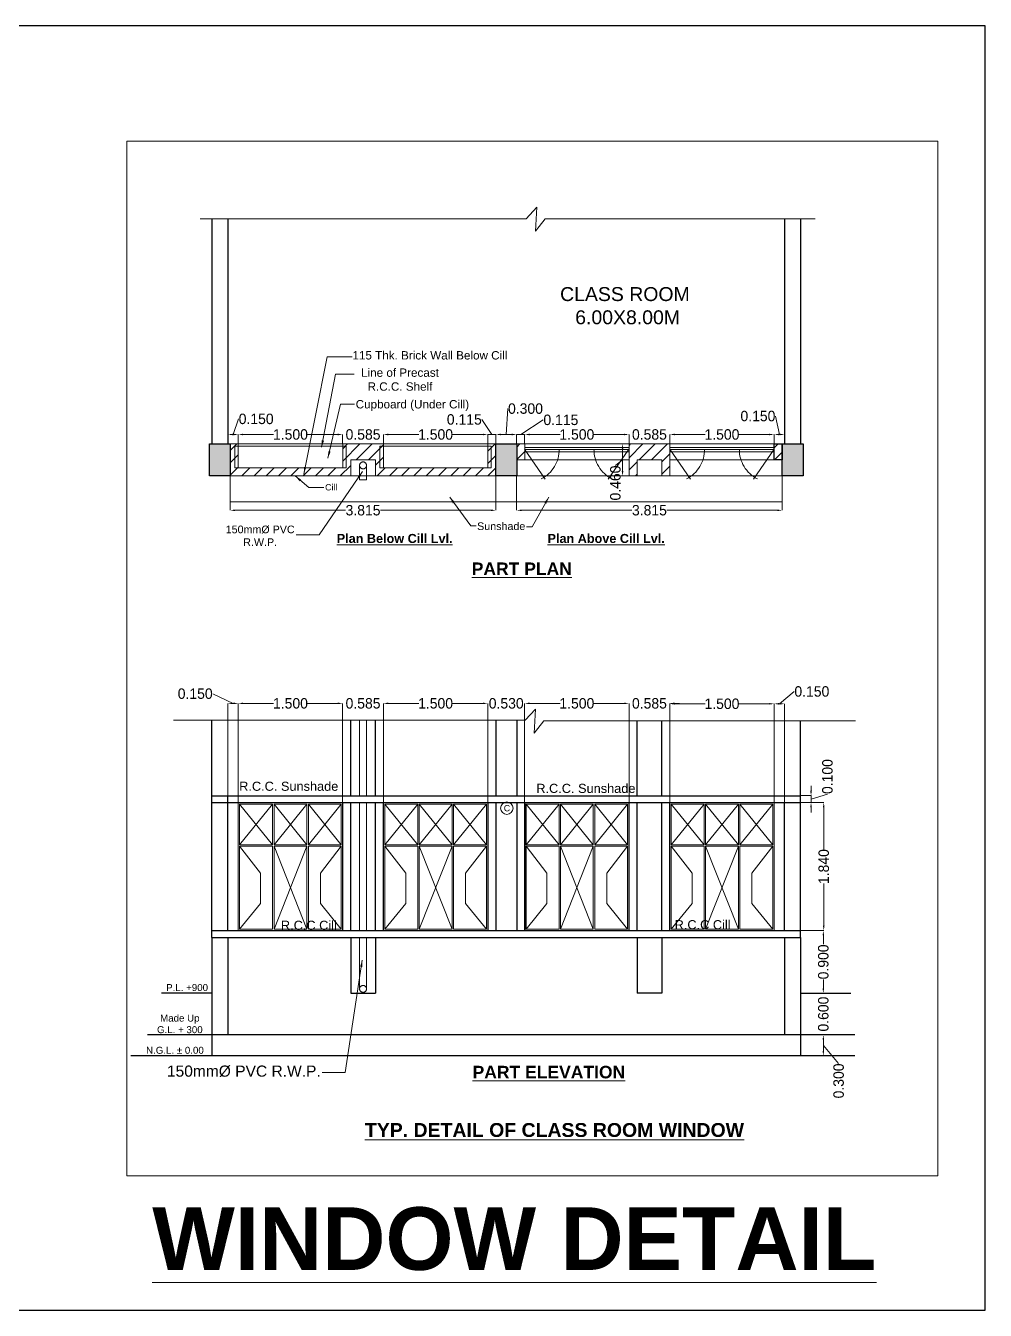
# Model space of a CAD drawing. Header units: millimetres. Extents: x 3614 to 12428, y -844 to 6844.
# Drawn here: x 5523.02 to 5536.81, y -795.26 to -776.79 of the extents above; entities that cross this region are included whole.
import ezdxf

# ---------------------------------------------------------------- set-up
doc = ezdxf.new("R2010")
doc.units = ezdxf.units.MM
doc.header["$LTSCALE"] = 40
doc.header["$MEASUREMENT"] = 0
doc.header["$PDMODE"] = 32
doc.header["$PDSIZE"] = 0.02
doc.linetypes.add('DASHED', pattern=[0.75, 0.5, -0.25])
doc.layers.get('0').update_dxf_attribs({"linetype": 'CONTINUOUS', "lineweight": 20})
doc.layers.get('Defpoints').update_dxf_attribs({"linetype": 'CONTINUOUS', "lineweight": 20})
for name, color, linetype, lineweight in [('CLL LEV.', 15, 'CONTINUOUS', 18), ('Column', 252, 'CONTINUOUS', 30), ('Column Hatch', 253, 'CONTINUOUS', 13), ('Dim', 220, 'CONTINUOUS', 15), ('Dotted', 23, 'DASHED', 15), ('E6', 254, 'CONTINUOUS', 15), ('Hidden', 30, 'DASHED', 18), ('TEXT', 7, 'CONTINUOUS', 20), ('Wall', 7, 'CONTINUOUS', 30), ('Window', 150, 'CONTINUOUS', 15), ('Window-Wall', 7, 'CONTINUOUS', 18)]:
    doc.layers.add(name, color=color, linetype=linetype, lineweight=lineweight)
doc.styles.add('DIM', font='arial.ttf')
doc.styles.add('dim-stylus bt', font='arial.ttf')
doc.styles.add('L120', font='simplex.shx', dxfattribs={"height": 1})
doc.styles.add('Tabrej', font='GOTHIC.TTF')
doc.dimstyles.new('Copy of 1  100 SMALL', dxfattribs={"dimscale": 100, "dimtxt": 4.5, "dimasz": 3, "dimexe": 1.5, "dimexo": 0, "dimgap": 1, "dimtad": 1, "dimdec": 0, "dimzin": 0, "dimdsep": 46, "dimtxsty": 'dim-stylus bt', "dimblk": 'ARCHTICK', "dimcen": 0, "dimdle": 1.5, "dimclrd": 256, "dimclre": 256, "dimclrt": 7, "dimadec": 0, "dimazin": 0, "dimtfac": 0.7, "dimtdec": 0, "dimtofl": 0, "dimtmove": 2, "dimatfit": 3, "dimfxl": 0, "dimtolj": 1, "dimtzin": 0, "dimlwd": 15, "dimlwe": 15, "dimarcsym": 0})
doc.dimstyles.new('Tabrej', dxfattribs={"dimtxt": 0.5, "dimasz": 0.45, "dimexe": 0.18, "dimexo": 0.0625, "dimgap": 0.09, "dimtad": 0, "dimdec": 3, "dimzin": 0, "dimdsep": 46, "dimtxsty": 'Tabrej', "dimcen": 0, "dimclrd": 256, "dimclre": 256, "dimclrt": 7, "dimaunit": 1, "dimadec": 3, "dimazin": 0, "dimtfac": 1, "dimtdec": 3, "dimtofl": 0, "dimtmove": 0, "dimatfit": 3, "dimfxl": 0, "dimtolj": 1, "dimtzin": 0, "dimlwd": -1, "dimlwe": -1, "dimarcsym": 0})
pattern_1 = [(45, (-704.60392, -185.98896), (-0.0883883476, 0.0883883476), [])]

# ---------------------------------------------------------------- blocks, each defined once
blk = doc.blocks.new('COLUMN 546')
at = {"layer": 'Column Hatch'}
h = blk.add_hatch(color=0, dxfattribs=at)
h.dxf.hatch_style = 1
h.paths.add_polyline_path([(0, 0), (0.3, 0), (0.3, 0.46), (0, 0.46)])
at = {"layer": 'Column'}
for p, q in [((0.3, 0.46), (0, 0.46)), ((0, 0.46), (0, 0)), ((0.3, 0), (0.3, 0.46)), ((0, 0), (0.3, 0))]:
    blk.add_line(p, q, dxfattribs=at)
blk = doc.blocks.new('WINDOW 1')
at = {"layer": 'CLL LEV.'}
for p, q in [((-0.115, -0.23), (-0.115, -0.46)), ((1.615, -0.23), (1.615, -0.46)), ((-0.115, -0.46), (1.615, -0.46))]:
    blk.add_line(p, q, dxfattribs=at)
at = {"layer": 'Window'}
for p, q in [((0, -0.051), (1.5, -0.051)), ((0, -0.081), (1.5, -0.081))]:
    blk.add_line(p, q, dxfattribs=at)
at = {"layer": 'Window-Wall'}
for p, q in [((0, 0), (1.5, 0)), ((0, -0.23), (0, 0)), ((1.5, 0), (1.5, -0.23)), ((0, -0.115), (1.5, -0.115)), ((1.5, -0.23), (0, -0.23))]:
    blk.add_line(p, q, dxfattribs=at)
blk = doc.blocks.new('*D163')
at = {"layer": 'Defpoints', "color": 0, "ltscale": 0.05, "transparency": 16777216}
for p in [(5531.686, -782.669), (5530.186, -782.804), (5531.686, -782.804)]:
    blk.add_point(p, dxfattribs=at)
at = {"layer": 'Dim', "ltscale": 0.05, "transparency": 16777216}
for p, q in [((5530.186, -782.804), (5530.186, -782.669)), ((5530.256, -782.669), (5530.694, -782.669)), ((5531.616, -782.669), (5531.178, -782.669)), ((5531.686, -782.804), (5531.686, -782.669))]:
    blk.add_line(p, q, dxfattribs=at)
for points in [[(5530.256, -782.657), (5530.256, -782.68), (5530.186, -782.669)], [(5531.616, -782.657), (5531.616, -782.68), (5531.686, -782.669)]]:
    blk.add_solid(points, dxfattribs=at)
at = {"layer": 'Dim', "color": 7, "ltscale": 0.05, "transparency": 16777216, "insert": (5530.936, -782.669), "char_height": 0.15, "attachment_point": 5, "style": 'Tabrej'}
blk.add_mtext('\\A1;1.500', dxfattribs=at)
blk = doc.blocks.new('*D164')
at = {"layer": 'Defpoints', "color": 0, "ltscale": 0.05, "transparency": 16777216}
for p in [(5533.771, -782.669), (5532.271, -782.804), (5533.771, -782.804)]:
    blk.add_point(p, dxfattribs=at)
at = {"layer": 'Dim', "ltscale": 0.05, "transparency": 16777216}
for p, q in [((5532.271, -782.804), (5532.271, -782.669)), ((5532.341, -782.669), (5532.779, -782.669)), ((5533.701, -782.669), (5533.263, -782.669)), ((5533.771, -782.804), (5533.771, -782.669))]:
    blk.add_line(p, q, dxfattribs=at)
for points in [[(5532.341, -782.657), (5532.341, -782.68), (5532.271, -782.669)], [(5533.701, -782.657), (5533.701, -782.68), (5533.771, -782.669)]]:
    blk.add_solid(points, dxfattribs=at)
at = {"layer": 'Dim', "color": 7, "ltscale": 0.05, "transparency": 16777216, "insert": (5533.021, -782.669), "char_height": 0.15, "attachment_point": 5, "style": 'Tabrej'}
blk.add_mtext('\\A1;1.500', dxfattribs=at)
blk = doc.blocks.new('*D165')
at = {"layer": 'Defpoints', "color": 0, "ltscale": 0.05, "transparency": 16777216}
for p in [(5531.686, -782.669), (5532.271, -782.669), (5532.271, -782.669)]:
    blk.add_point(p, dxfattribs=at)
at = {"layer": 'Dim', "ltscale": 0.05, "transparency": 16777216}
for p, q in [((5531.616, -782.669), (5531.546, -782.669)), ((5532.341, -782.669), (5532.411, -782.669))]:
    blk.add_line(p, q, dxfattribs=at)
for points in [[(5531.616, -782.657), (5531.616, -782.68), (5531.686, -782.669)], [(5532.341, -782.657), (5532.341, -782.68), (5532.271, -782.669)]]:
    blk.add_solid(points, dxfattribs=at)
at = {"layer": 'Dim', "color": 7, "ltscale": 0.05, "transparency": 16777216, "insert": (5531.979, -782.669), "char_height": 0.15, "attachment_point": 5, "style": 'Tabrej'}
blk.add_mtext('\\A1;0.585', dxfattribs=at)
blk = doc.blocks.new('*D166')
at = {"layer": 'Defpoints', "color": 0, "ltscale": 0.05, "transparency": 16777216}
for p in [(5527.571, -782.669), (5526.071, -782.804), (5527.571, -782.804)]:
    blk.add_point(p, dxfattribs=at)
at = {"layer": 'Dim', "ltscale": 0.05, "transparency": 16777216}
for p, q in [((5526.071, -782.804), (5526.071, -782.669)), ((5526.141, -782.669), (5526.579, -782.669)), ((5527.501, -782.669), (5527.063, -782.669)), ((5527.571, -782.804), (5527.571, -782.669))]:
    blk.add_line(p, q, dxfattribs=at)
for points in [[(5526.141, -782.657), (5526.141, -782.68), (5526.071, -782.669)], [(5527.501, -782.657), (5527.501, -782.68), (5527.571, -782.669)]]:
    blk.add_solid(points, dxfattribs=at)
at = {"layer": 'Dim', "color": 7, "ltscale": 0.05, "transparency": 16777216, "insert": (5526.821, -782.669), "char_height": 0.15, "attachment_point": 5, "style": 'Tabrej'}
blk.add_mtext('\\A1;1.500', dxfattribs=at)
blk = doc.blocks.new('*D167')
at = {"layer": 'Defpoints', "color": 0, "ltscale": 0.05, "transparency": 16777216}
for p in [(5529.656, -782.669), (5528.156, -782.804), (5529.656, -782.804)]:
    blk.add_point(p, dxfattribs=at)
at = {"layer": 'Dim', "ltscale": 0.05, "transparency": 16777216}
for p, q in [((5528.156, -782.804), (5528.156, -782.669)), ((5528.226, -782.669), (5528.664, -782.669)), ((5529.586, -782.669), (5529.148, -782.669)), ((5529.656, -782.804), (5529.656, -782.669))]:
    blk.add_line(p, q, dxfattribs=at)
for points in [[(5528.226, -782.657), (5528.226, -782.68), (5528.156, -782.669)], [(5529.586, -782.657), (5529.586, -782.68), (5529.656, -782.669)]]:
    blk.add_solid(points, dxfattribs=at)
at = {"layer": 'Dim', "color": 7, "ltscale": 0.05, "transparency": 16777216, "insert": (5528.906, -782.669), "char_height": 0.15, "attachment_point": 5, "style": 'Tabrej'}
blk.add_mtext('\\A1;1.500', dxfattribs=at)
blk = doc.blocks.new('*D168')
at = {"layer": 'Defpoints', "color": 0, "ltscale": 0.05, "transparency": 16777216}
for p in [(5527.571, -782.669), (5528.156, -782.669), (5528.156, -782.669)]:
    blk.add_point(p, dxfattribs=at)
at = {"layer": 'Dim', "ltscale": 0.05, "transparency": 16777216}
for p, q in [((5527.501, -782.669), (5527.431, -782.669)), ((5528.226, -782.669), (5528.296, -782.669))]:
    blk.add_line(p, q, dxfattribs=at)
for points in [[(5527.501, -782.657), (5527.501, -782.68), (5527.571, -782.669)], [(5528.226, -782.657), (5528.226, -782.68), (5528.156, -782.669)]]:
    blk.add_solid(points, dxfattribs=at)
at = {"layer": 'Dim', "color": 7, "ltscale": 0.05, "transparency": 16777216, "insert": (5527.864, -782.669), "char_height": 0.15, "attachment_point": 5, "style": 'Tabrej'}
blk.add_mtext('\\A1;0.585', dxfattribs=at)
blk = doc.blocks.new('*D169')
at = {"layer": 'Defpoints', "color": 0, "ltscale": 0.05, "transparency": 16777216}
for p in [(5525.921, -782.669), (5525.921, -782.804), (5526.071, -782.804)]:
    blk.add_point(p, dxfattribs=at)
at = {"layer": 'Dim', "ltscale": 0.05, "transparency": 16777216}
for p, q in [((5525.996, -782.669), (5526.074, -782.445)), ((5525.921, -782.804), (5525.921, -782.669)), ((5526.001, -782.669), (5525.991, -782.669)), ((5526.071, -782.804), (5526.071, -782.669))]:
    blk.add_line(p, q, dxfattribs=at)
for points in [[(5525.991, -782.657), (5525.991, -782.68), (5525.921, -782.669)], [(5526.001, -782.657), (5526.001, -782.68), (5526.071, -782.669)]]:
    blk.add_solid(points, dxfattribs=at)
at = {"layer": 'Dim', "color": 7, "ltscale": 0.05, "transparency": 16777216, "insert": (5526.328, -782.445), "char_height": 0.15, "attachment_point": 5, "style": 'Tabrej'}
blk.add_mtext('\\A1;0.150', dxfattribs=at)
blk = doc.blocks.new('*D170')
at = {"layer": 'Defpoints', "color": 0, "ltscale": 0.05, "transparency": 16777216}
for p in [(5533.921, -782.669), (5533.771, -782.804), (5533.921, -782.804)]:
    blk.add_point(p, dxfattribs=at)
at = {"layer": 'Dim', "ltscale": 0.05, "transparency": 16777216}
for p, q in [((5533.846, -782.669), (5533.791, -782.404)), ((5533.771, -782.804), (5533.771, -782.669)), ((5533.841, -782.669), (5533.851, -782.669)), ((5533.921, -782.804), (5533.921, -782.669))]:
    blk.add_line(p, q, dxfattribs=at)
for points in [[(5533.841, -782.657), (5533.841, -782.68), (5533.771, -782.669)], [(5533.851, -782.657), (5533.851, -782.68), (5533.921, -782.669)]]:
    blk.add_solid(points, dxfattribs=at)
at = {"layer": 'Dim', "color": 7, "ltscale": 0.05, "transparency": 16777216, "insert": (5533.538, -782.404), "char_height": 0.15, "attachment_point": 5, "style": 'Tabrej'}
blk.add_mtext('\\A1;0.150', dxfattribs=at)
blk = doc.blocks.new('_ArchTick')
at = {"color": 0, "const_width": 0.15}
blk.add_lwpolyline([(-0.5, -0.5), (0.5, 0.5)], dxfattribs=at)
blk = doc.blocks.new('*D171')
at = {"layer": 'Defpoints', "color": 0, "ltscale": 0.05, "transparency": 16777216}
for p in [(5525.956, -783.264), (5529.771, -783.264), (5529.771, -783.758)]:
    blk.add_point(p, dxfattribs=at)
at = {"layer": 'Dim', "ltscale": 0.05, "transparency": 16777216}
for p, q in [((5525.956, -783.264), (5525.956, -783.758)), ((5529.771, -783.264), (5529.771, -783.758)), ((5526.026, -783.758), (5527.612, -783.758)), ((5529.701, -783.758), (5528.116, -783.758))]:
    blk.add_line(p, q, dxfattribs=at)
for points in [[(5526.026, -783.747), (5526.026, -783.77), (5525.956, -783.758)], [(5529.701, -783.747), (5529.701, -783.77), (5529.771, -783.758)]]:
    blk.add_solid(points, dxfattribs=at)
at = {"layer": 'Dim', "color": 7, "ltscale": 0.05, "transparency": 16777216, "insert": (5527.864, -783.758), "char_height": 0.15, "attachment_point": 5, "style": 'Tabrej'}
blk.add_mtext('\\A1;3.815', dxfattribs=at)
blk = doc.blocks.new('*D172')
at = {"layer": 'Defpoints', "color": 0, "ltscale": 0.05, "transparency": 16777216}
for p in [(5530.071, -783.264), (5533.886, -783.264), (5533.886, -783.758)]:
    blk.add_point(p, dxfattribs=at)
at = {"layer": 'Dim', "ltscale": 0.05, "transparency": 16777216}
for p, q in [((5530.071, -783.264), (5530.071, -783.758)), ((5533.886, -783.264), (5533.886, -783.758)), ((5530.141, -783.758), (5531.727, -783.758)), ((5533.816, -783.758), (5532.231, -783.758))]:
    blk.add_line(p, q, dxfattribs=at)
for points in [[(5530.141, -783.747), (5530.141, -783.77), (5530.071, -783.758)], [(5533.816, -783.747), (5533.816, -783.77), (5533.886, -783.758)]]:
    blk.add_solid(points, dxfattribs=at)
at = {"layer": 'Dim', "color": 7, "ltscale": 0.05, "transparency": 16777216, "insert": (5531.979, -783.758), "char_height": 0.15, "attachment_point": 5, "style": 'Tabrej'}
blk.add_mtext('\\A1;3.815', dxfattribs=at)
blk = doc.blocks.new('*D173')
at = {"layer": 'Defpoints', "color": 0, "ltscale": 0.05, "transparency": 16777216}
for p in [(5529.771, -782.669), (5529.656, -782.804), (5529.771, -782.804)]:
    blk.add_point(p, dxfattribs=at)
at = {"layer": 'Dim', "ltscale": 0.05, "transparency": 16777216}
for p, q in [((5529.714, -782.669), (5529.571, -782.453)), ((5529.586, -782.669), (5529.516, -782.669)), ((5529.656, -782.804), (5529.656, -782.669)), ((5529.656, -782.669), (5529.771, -782.669)), ((5529.771, -782.804), (5529.771, -782.669)), ((5529.841, -782.669), (5529.911, -782.669))]:
    blk.add_line(p, q, dxfattribs=at)
for points in [[(5529.586, -782.657), (5529.586, -782.68), (5529.656, -782.669)], [(5529.841, -782.657), (5529.841, -782.68), (5529.771, -782.669)]]:
    blk.add_solid(points, dxfattribs=at)
at = {"layer": 'Dim', "color": 7, "ltscale": 0.05, "transparency": 16777216, "insert": (5529.319, -782.453), "char_height": 0.15, "attachment_point": 5, "style": 'Tabrej'}
blk.add_mtext('\\A1;0.115', dxfattribs=at)
blk = doc.blocks.new('*D174')
at = {"layer": 'Defpoints', "color": 0, "ltscale": 0.05, "transparency": 16777216}
for p in [(5530.186, -782.669), (5530.071, -782.804), (5530.186, -782.804)]:
    blk.add_point(p, dxfattribs=at)
at = {"layer": 'Dim', "ltscale": 0.05, "transparency": 16777216}
for p, q in [((5530.129, -782.669), (5530.454, -782.459)), ((5530.001, -782.669), (5529.931, -782.669)), ((5530.071, -782.804), (5530.071, -782.669)), ((5530.071, -782.669), (5530.186, -782.669)), ((5530.186, -782.804), (5530.186, -782.669)), ((5530.256, -782.669), (5530.326, -782.669))]:
    blk.add_line(p, q, dxfattribs=at)
for points in [[(5530.001, -782.657), (5530.001, -782.68), (5530.071, -782.669)], [(5530.256, -782.657), (5530.256, -782.68), (5530.186, -782.669)]]:
    blk.add_solid(points, dxfattribs=at)
at = {"layer": 'Dim', "color": 7, "ltscale": 0.05, "transparency": 16777216, "insert": (5530.707, -782.459), "char_height": 0.15, "attachment_point": 5, "style": 'Tabrej'}
blk.add_mtext('\\A1;0.115', dxfattribs=at)
blk = doc.blocks.new('*D175')
at = {"layer": 'Defpoints', "color": 0, "ltscale": 0.05, "transparency": 16777216}
for p in [(5530.071, -782.669), (5529.771, -782.804), (5530.071, -782.804)]:
    blk.add_point(p, dxfattribs=at)
at = {"layer": 'Dim', "ltscale": 0.05, "transparency": 16777216}
for p, q in [((5529.921, -782.669), (5529.944, -782.297)), ((5529.771, -782.804), (5529.771, -782.669)), ((5529.841, -782.669), (5530.001, -782.669)), ((5530.071, -782.804), (5530.071, -782.669))]:
    blk.add_line(p, q, dxfattribs=at)
for points in [[(5529.841, -782.657), (5529.841, -782.68), (5529.771, -782.669)], [(5530.001, -782.657), (5530.001, -782.68), (5530.071, -782.669)]]:
    blk.add_solid(points, dxfattribs=at)
at = {"layer": 'Dim', "color": 7, "ltscale": 0.05, "transparency": 16777216, "insert": (5530.198, -782.297), "char_height": 0.15, "attachment_point": 5, "style": 'Tabrej'}
blk.add_mtext('\\A1;0.300', dxfattribs=at)
blk = doc.blocks.new('*D176')
at = {"layer": 'Defpoints', "color": 0, "ltscale": 0.05, "transparency": 16777216}
for p in [(5531.686, -782.804), (5531.593, -783.264), (5531.686, -783.264)]:
    blk.add_point(p, dxfattribs=at)
at = {"layer": 'Dim', "ltscale": 0.05, "transparency": 16777216}
for p, q in [((5531.686, -782.804), (5531.593, -782.804)), ((5531.593, -782.874), (5531.593, -783.194)), ((5531.593, -783.034), (5531.49, -783.112)), ((5531.686, -783.264), (5531.593, -783.264))]:
    blk.add_line(p, q, dxfattribs=at)
for points in [[(5531.581, -782.874), (5531.605, -782.874), (5531.593, -782.804)], [(5531.581, -783.194), (5531.605, -783.194), (5531.593, -783.264)]]:
    blk.add_solid(points, dxfattribs=at)
at = {"layer": 'Dim', "color": 7, "ltscale": 0.05, "transparency": 16777216, "insert": (5531.49, -783.366), "char_height": 0.15, "attachment_point": 5, "rotation": 90, "style": 'Tabrej'}
blk.add_mtext('\\A1;0.460', dxfattribs=at)
blk = doc.blocks.new('*D177')
at = {"layer": 'Defpoints', "color": 0, "ltscale": 0.05, "transparency": 16777216}
for p in [(5534.151, -791.3), (5534.478, -791.3), (5534.151, -791.6)]:
    blk.add_point(p, dxfattribs=at)
at = {"layer": 'Dim', "ltscale": 0.05, "transparency": 16777216}
for p, q in [((5534.151, -791.3), (5534.478, -791.3)), ((5534.478, -791.53), (5534.478, -791.37)), ((5534.151, -791.6), (5534.478, -791.6)), ((5534.478, -791.45), (5534.698, -791.708))]:
    blk.add_line(p, q, dxfattribs=at)
for points in [[(5534.466, -791.37), (5534.489, -791.37), (5534.478, -791.3)], [(5534.466, -791.53), (5534.489, -791.53), (5534.478, -791.6)]]:
    blk.add_solid(points, dxfattribs=at)
at = {"layer": 'Dim', "color": 7, "ltscale": 0.05, "transparency": 16777216, "insert": (5534.698, -791.961), "char_height": 0.15, "attachment_point": 5, "rotation": 90, "style": 'Tabrej'}
blk.add_mtext('\\A1;0.300', dxfattribs=at)
blk = doc.blocks.new('*D178')
at = {"layer": 'Defpoints', "color": 0, "ltscale": 0.05, "transparency": 16777216}
for p in [(5534.478, -790.7), (5534.478, -790.7), (5534.478, -791.3)]:
    blk.add_point(p, dxfattribs=at)
at = {"layer": 'Dim', "ltscale": 0.05, "transparency": 16777216}
for p, q in [((5534.478, -790.63), (5534.478, -790.56)), ((5534.478, -791.37), (5534.478, -791.44))]:
    blk.add_line(p, q, dxfattribs=at)
for points in [[(5534.466, -790.63), (5534.489, -790.63), (5534.478, -790.7)], [(5534.466, -791.37), (5534.489, -791.37), (5534.478, -791.3)]]:
    blk.add_solid(points, dxfattribs=at)
at = {"layer": 'Dim', "color": 7, "ltscale": 0.05, "transparency": 16777216, "insert": (5534.478, -791), "char_height": 0.15, "attachment_point": 5, "rotation": 90, "style": 'Tabrej'}
blk.add_mtext('\\A1;0.600', dxfattribs=at)
blk = doc.blocks.new('*D179')
at = {"layer": 'Defpoints', "color": 0, "ltscale": 0.05, "transparency": 16777216}
for p in [(5534.478, -789.8), (5534.478, -789.8), (5534.478, -790.7)]:
    blk.add_point(p, dxfattribs=at)
at = {"layer": 'Dim', "ltscale": 0.05, "transparency": 16777216}
for p, q in [((5534.478, -789.87), (5534.478, -789.997)), ((5534.478, -790.63), (5534.478, -790.504))]:
    blk.add_line(p, q, dxfattribs=at)
for points in [[(5534.466, -789.87), (5534.489, -789.87), (5534.478, -789.8)], [(5534.466, -790.63), (5534.489, -790.63), (5534.478, -790.7)]]:
    blk.add_solid(points, dxfattribs=at)
at = {"layer": 'Dim', "color": 7, "ltscale": 0.05, "transparency": 16777216, "insert": (5534.478, -790.25), "char_height": 0.15, "attachment_point": 5, "rotation": 90, "style": 'Tabrej'}
blk.add_mtext('\\A1;0.900', dxfattribs=at)
blk = doc.blocks.new('*D180')
at = {"layer": 'Defpoints', "color": 0, "ltscale": 0.05, "transparency": 16777216}
for p in [(5534.151, -787.96), (5534.484, -787.96), (5534.151, -789.8)]:
    blk.add_point(p, dxfattribs=at)
at = {"layer": 'Dim', "ltscale": 0.05, "transparency": 16777216}
for p, q in [((5534.151, -787.96), (5534.484, -787.96)), ((5534.484, -788.03), (5534.484, -788.638)), ((5534.484, -789.73), (5534.484, -789.123)), ((5534.151, -789.8), (5534.484, -789.8))]:
    blk.add_line(p, q, dxfattribs=at)
for points in [[(5534.472, -788.03), (5534.495, -788.03), (5534.484, -787.96)], [(5534.472, -789.73), (5534.495, -789.73), (5534.484, -789.8)]]:
    blk.add_solid(points, dxfattribs=at)
at = {"layer": 'Dim', "color": 7, "ltscale": 0.05, "transparency": 16777216, "insert": (5534.484, -788.88), "char_height": 0.15, "attachment_point": 5, "rotation": 90, "style": 'Tabrej'}
blk.add_mtext('\\A1;1.840', dxfattribs=at)
blk = doc.blocks.new('*D181')
at = {"layer": 'Defpoints', "color": 0, "ltscale": 0.05, "transparency": 16777216}
for p in [(5526.071, -786.534), (5526.071, -786.775), (5525.921, -787.96)]:
    blk.add_point(p, dxfattribs=at)
at = {"layer": 'Dim', "ltscale": 0.05, "transparency": 16777216}
for p, q in [((5525.996, -786.534), (5525.706, -786.395)), ((5525.921, -787.96), (5525.921, -786.534)), ((5525.991, -786.534), (5526.001, -786.534)), ((5526.071, -786.775), (5526.071, -786.534))]:
    blk.add_line(p, q, dxfattribs=at)
for points in [[(5525.991, -786.522), (5525.991, -786.545), (5525.921, -786.534)], [(5526.001, -786.522), (5526.001, -786.545), (5526.071, -786.534)]]:
    blk.add_solid(points, dxfattribs=at)
at = {"layer": 'Dim', "color": 7, "ltscale": 0.05, "transparency": 16777216, "insert": (5525.452, -786.395), "char_height": 0.15, "attachment_point": 5, "style": 'Tabrej'}
blk.add_mtext('\\A1;0.150', dxfattribs=at)
blk = doc.blocks.new('*D182')
at = {"layer": 'Defpoints', "color": 0, "ltscale": 0.05, "transparency": 16777216}
for p in [(5527.571, -786.534), (5526.071, -787.96), (5527.571, -787.96)]:
    blk.add_point(p, dxfattribs=at)
at = {"layer": 'Dim', "ltscale": 0.05, "transparency": 16777216}
for p, q in [((5526.071, -787.96), (5526.071, -786.534)), ((5526.141, -786.534), (5526.579, -786.534)), ((5527.501, -786.534), (5527.063, -786.534)), ((5527.571, -787.96), (5527.571, -786.534))]:
    blk.add_line(p, q, dxfattribs=at)
for points in [[(5526.141, -786.522), (5526.141, -786.545), (5526.071, -786.534)], [(5527.501, -786.522), (5527.501, -786.545), (5527.571, -786.534)]]:
    blk.add_solid(points, dxfattribs=at)
at = {"layer": 'Dim', "color": 7, "ltscale": 0.05, "transparency": 16777216, "insert": (5526.821, -786.534), "char_height": 0.15, "attachment_point": 5, "style": 'Tabrej'}
blk.add_mtext('\\A1;1.500', dxfattribs=at)
blk = doc.blocks.new('*D183')
at = {"layer": 'Defpoints', "color": 0, "ltscale": 0.05, "transparency": 16777216}
for p in [(5529.656, -786.534), (5528.156, -787.228), (5529.656, -787.96)]:
    blk.add_point(p, dxfattribs=at)
at = {"layer": 'Dim', "ltscale": 0.05, "transparency": 16777216}
for p, q in [((5528.156, -787.228), (5528.156, -786.534)), ((5528.226, -786.534), (5528.664, -786.534)), ((5529.586, -786.534), (5529.148, -786.534)), ((5529.656, -787.96), (5529.656, -786.534))]:
    blk.add_line(p, q, dxfattribs=at)
for points in [[(5528.226, -786.522), (5528.226, -786.545), (5528.156, -786.534)], [(5529.586, -786.522), (5529.586, -786.545), (5529.656, -786.534)]]:
    blk.add_solid(points, dxfattribs=at)
at = {"layer": 'Dim', "color": 7, "ltscale": 0.05, "transparency": 16777216, "insert": (5528.906, -786.534), "char_height": 0.15, "attachment_point": 5, "style": 'Tabrej'}
blk.add_mtext('\\A1;1.500', dxfattribs=at)
blk = doc.blocks.new('*D184')
at = {"layer": 'Defpoints', "color": 0, "ltscale": 0.05, "transparency": 16777216}
for p in [(5531.686, -786.534), (5531.686, -787.262), (5530.186, -787.96)]:
    blk.add_point(p, dxfattribs=at)
at = {"layer": 'Dim', "ltscale": 0.05, "transparency": 16777216}
for p, q in [((5530.186, -787.96), (5530.186, -786.534)), ((5530.256, -786.534), (5530.694, -786.534)), ((5531.616, -786.534), (5531.178, -786.534)), ((5531.686, -787.262), (5531.686, -786.534))]:
    blk.add_line(p, q, dxfattribs=at)
for points in [[(5530.256, -786.522), (5530.256, -786.545), (5530.186, -786.534)], [(5531.616, -786.522), (5531.616, -786.545), (5531.686, -786.534)]]:
    blk.add_solid(points, dxfattribs=at)
at = {"layer": 'Dim', "color": 7, "ltscale": 0.05, "transparency": 16777216, "insert": (5530.936, -786.534), "char_height": 0.15, "attachment_point": 5, "style": 'Tabrej'}
blk.add_mtext('\\A1;1.500', dxfattribs=at)
blk = doc.blocks.new('*D185')
at = {"layer": 'Defpoints', "color": 0, "ltscale": 0.05, "transparency": 16777216}
for p in [(5529.656, -786.534), (5530.186, -786.534), (5530.186, -786.534)]:
    blk.add_point(p, dxfattribs=at)
at = {"layer": 'Dim', "ltscale": 0.05, "transparency": 16777216}
for p, q in [((5529.586, -786.534), (5529.516, -786.534)), ((5530.256, -786.534), (5530.326, -786.534))]:
    blk.add_line(p, q, dxfattribs=at)
for points in [[(5529.586, -786.522), (5529.586, -786.545), (5529.656, -786.534)], [(5530.256, -786.522), (5530.256, -786.545), (5530.186, -786.534)]]:
    blk.add_solid(points, dxfattribs=at)
at = {"layer": 'Dim', "color": 7, "ltscale": 0.05, "transparency": 16777216, "insert": (5529.921, -786.534), "char_height": 0.15, "attachment_point": 5, "style": 'Tabrej'}
blk.add_mtext('\\A1;0.530', dxfattribs=at)
blk = doc.blocks.new('*D186')
at = {"layer": 'Defpoints', "color": 0, "ltscale": 0.05, "transparency": 16777216}
for p in [(5532.271, -786.534), (5531.686, -787.96), (5532.271, -787.96)]:
    blk.add_point(p, dxfattribs=at)
at = {"layer": 'Dim', "ltscale": 0.05, "transparency": 16777216}
for p, q in [((5531.616, -786.534), (5531.546, -786.534)), ((5531.686, -787.96), (5531.686, -786.534)), ((5532.271, -787.96), (5532.271, -786.534)), ((5532.341, -786.534), (5532.411, -786.534))]:
    blk.add_line(p, q, dxfattribs=at)
for points in [[(5531.616, -786.522), (5531.616, -786.545), (5531.686, -786.534)], [(5532.341, -786.522), (5532.341, -786.545), (5532.271, -786.534)]]:
    blk.add_solid(points, dxfattribs=at)
at = {"layer": 'Dim', "color": 7, "ltscale": 0.05, "transparency": 16777216, "insert": (5531.979, -786.534), "char_height": 0.15, "attachment_point": 5, "style": 'Tabrej'}
blk.add_mtext('\\A1;0.585', dxfattribs=at)
blk = doc.blocks.new('*D187')
at = {"layer": 'Defpoints', "color": 0, "ltscale": 0.05, "transparency": 16777216}
for p in [(5528.156, -786.534), (5527.571, -787.205), (5528.156, -787.96)]:
    blk.add_point(p, dxfattribs=at)
at = {"layer": 'Dim', "ltscale": 0.05, "transparency": 16777216}
for p, q in [((5527.501, -786.534), (5527.431, -786.534)), ((5527.571, -787.205), (5527.571, -786.534)), ((5528.156, -787.96), (5528.156, -786.534)), ((5528.226, -786.534), (5528.296, -786.534))]:
    blk.add_line(p, q, dxfattribs=at)
for points in [[(5527.501, -786.522), (5527.501, -786.545), (5527.571, -786.534)], [(5528.226, -786.522), (5528.226, -786.545), (5528.156, -786.534)]]:
    blk.add_solid(points, dxfattribs=at)
at = {"layer": 'Dim', "color": 7, "ltscale": 0.05, "transparency": 16777216, "insert": (5527.864, -786.534), "char_height": 0.15, "attachment_point": 5, "style": 'Tabrej'}
blk.add_mtext('\\A1;0.585', dxfattribs=at)
blk = doc.blocks.new('*D188')
at = {"layer": 'Defpoints', "color": 0, "ltscale": 0.05, "transparency": 16777216}
for p in [(5533.771, -786.54), (5532.271, -787.127), (5533.771, -787.129)]:
    blk.add_point(p, dxfattribs=at)
at = {"layer": 'Dim', "ltscale": 0.05, "transparency": 16777216}
for p, q in [((5532.271, -787.127), (5532.271, -786.54)), ((5532.341, -786.54), (5532.779, -786.54)), ((5533.701, -786.54), (5533.263, -786.54)), ((5533.771, -787.129), (5533.771, -786.54))]:
    blk.add_line(p, q, dxfattribs=at)
for points in [[(5532.341, -786.528), (5532.341, -786.551), (5532.271, -786.54)], [(5533.701, -786.528), (5533.701, -786.551), (5533.771, -786.54)]]:
    blk.add_solid(points, dxfattribs=at)
at = {"layer": 'Dim', "color": 7, "ltscale": 0.05, "transparency": 16777216, "insert": (5533.021, -786.54), "char_height": 0.15, "attachment_point": 5, "style": 'Tabrej'}
blk.add_mtext('\\A1;1.500', dxfattribs=at)
blk = doc.blocks.new('*D189')
at = {"layer": 'Defpoints', "color": 0, "ltscale": 0.05, "transparency": 16777216}
for p in [(5533.921, -786.54), (5533.771, -787.96), (5533.921, -787.96)]:
    blk.add_point(p, dxfattribs=at)
at = {"layer": 'Dim', "ltscale": 0.05, "transparency": 16777216}
for p, q in [((5533.846, -786.54), (5534.059, -786.363)), ((5533.771, -787.96), (5533.771, -786.54)), ((5533.841, -786.54), (5533.851, -786.54)), ((5533.921, -787.96), (5533.921, -786.54))]:
    blk.add_line(p, q, dxfattribs=at)
for points in [[(5533.841, -786.528), (5533.841, -786.551), (5533.771, -786.54)], [(5533.851, -786.528), (5533.851, -786.551), (5533.921, -786.54)]]:
    blk.add_solid(points, dxfattribs=at)
at = {"layer": 'Dim', "color": 7, "ltscale": 0.05, "transparency": 16777216, "insert": (5534.313, -786.363), "char_height": 0.15, "attachment_point": 5, "style": 'Tabrej'}
blk.add_mtext('\\A1;0.150', dxfattribs=at)
blk = doc.blocks.new('window class rommmm')
at = {"layer": 'Dotted', "ltscale": 130}
for p, q in [((6180.37, -629.272), (6180.844, -629.857)), ((6180.37, -629.857), (6180.844, -629.272)), ((6180.864, -629.272), (6181.337, -629.857)), ((6180.864, -629.857), (6181.337, -629.272)), ((6181.357, -629.272), (6181.83, -629.857)), ((6181.357, -629.857), (6181.83, -629.272)), ((6180.671, -630.265), (6180.37, -629.877)), ((6180.864, -629.877), (6181.337, -631.072)), ((6180.864, -631.072), (6181.337, -629.877)), ((6181.53, -630.265), (6181.83, -629.877)), ((6180.671, -630.265), (6180.671, -630.702)), ((6181.53, -630.265), (6181.53, -630.702)), ((6180.671, -630.702), (6180.37, -631.072)), ((6181.53, -630.702), (6181.83, -631.072))]:
    blk.add_line(p, q, dxfattribs=at)
at = {"layer": 'Window'}
for p, q in [((6180.37, -629.272), (6180.844, -629.272)), ((6180.37, -629.272), (6180.37, -629.857)), ((6180.844, -629.272), (6180.844, -629.857)), ((6180.864, -629.272), (6180.864, -629.857)), ((6180.864, -629.272), (6181.337, -629.272)), ((6181.337, -629.272), (6181.337, -629.857)), ((6181.357, -629.272), (6181.83, -629.272)), ((6181.357, -629.272), (6181.357, -629.857)), ((6181.83, -629.272), (6181.83, -629.857)), ((6180.37, -629.857), (6180.844, -629.857)), ((6180.864, -629.857), (6181.337, -629.857)), ((6181.357, -629.857), (6181.83, -629.857)), ((6180.37, -629.877), (6180.844, -629.877)), ((6180.37, -629.877), (6180.37, -631.072)), ((6180.844, -629.877), (6180.844, -631.072)), ((6180.864, -629.877), (6181.337, -629.877)), ((6180.864, -629.877), (6180.864, -631.072)), ((6181.337, -629.877), (6181.337, -631.072)), ((6181.357, -629.877), (6181.83, -629.877)), ((6181.357, -629.877), (6181.357, -631.072)), ((6181.83, -629.877), (6181.83, -631.072)), ((6180.37, -631.072), (6180.844, -631.072)), ((6180.864, -631.072), (6181.337, -631.072)), ((6181.357, -631.072), (6181.83, -631.072))]:
    blk.add_line(p, q, dxfattribs=at)
at = {"layer": 'Window', "ltscale": 0.05}
blk.add_lwpolyline([(6181.85, -631.092), (6180.35, -631.092), (6180.35, -629.252), (6181.85, -629.252)], close=True, dxfattribs=at)
blk = doc.blocks.new('*D273')
at = {"layer": 'Defpoints', "color": 0, "ltscale": 0.05, "transparency": 16777216}
for p in [(5534.151, -787.86), (5534.301, -787.86), (5534.151, -787.96)]:
    blk.add_point(p, dxfattribs=at)
at = {"layer": 'Dim', "ltscale": 0.05, "transparency": 16777216}
for p, q in [((5534.301, -787.79), (5534.301, -787.72)), ((5534.151, -787.86), (5534.301, -787.86)), ((5534.301, -787.91), (5534.537, -787.839)), ((5534.301, -787.96), (5534.301, -787.86)), ((5534.151, -787.96), (5534.301, -787.96)), ((5534.301, -788.03), (5534.301, -788.1))]:
    blk.add_line(p, q, dxfattribs=at)
for points in [[(5534.289, -787.79), (5534.313, -787.79), (5534.301, -787.86)], [(5534.289, -788.03), (5534.313, -788.03), (5534.301, -787.96)]]:
    blk.add_solid(points, dxfattribs=at)
at = {"layer": 'Dim', "color": 7, "ltscale": 0.05, "transparency": 16777216, "insert": (5534.537, -787.586), "char_height": 0.15, "attachment_point": 5, "rotation": 90, "style": 'Tabrej'}
blk.add_mtext('\\A1;0.100', dxfattribs=at)

msp = doc.modelspace()

# ---------------------------------------------------------------- hatches: boundary and pattern name
at = {"layer": 'Column Hatch', "ltscale": 0.05}
h = msp.add_hatch(dxfattribs=at)
h.set_pattern_fill('ANSI31', color=256)
h.set_pattern_definition(pattern_1)
h.paths.add_polyline_path([(5529.6563, -783.1494), (5529.6563, -782.8044), (5529.7713, -782.8044), (5529.7713, -783.2644), (5528.0413, -783.2644), (5528.0413, -783.0344), (5527.6863, -783.0344), (5527.6863, -783.2644), (5525.9563, -783.2644), (5525.9563, -782.8044), (5526.0713, -782.8044), (5526.0713, -783.1494), (5527.5713, -783.1494), (5527.5713, -782.8044), (5528.1563, -782.8044), (5528.1563, -783.1494)])
h = msp.add_hatch(dxfattribs=at)
h.set_pattern_fill('ANSI31', color=256)
h.set_pattern_definition(pattern_1)
h.paths.add_polyline_path([(5530.0713, -783.0344), (5530.1863, -783.0344), (5530.1863, -782.8044), (5530.0713, -782.8044)])
h.paths.add_polyline_path([(5532.2713, -782.8044), (5532.2713, -783.2644), (5532.1563, -783.2644), (5532.1563, -783.0344), (5531.8013, -783.0344), (5531.8013, -783.2644), (5531.6863, -783.2644), (5531.6863, -782.8044)])
h.paths.add_polyline_path([(5533.7713, -783.0344), (5533.8863, -783.0344), (5533.8863, -782.8044), (5533.7713, -782.8044)])

# ---------------------------------------------------------------- linework, layer by layer
for p, q in [((5525.9563, -782.8044), (5525.9563, -783.2644)), ((5525.9563, -782.8044), (5526.0713, -782.8044)), ((5526.0713, -782.8044), (5526.0713, -783.1494)), ((5527.5713, -783.1494), (5527.5713, -782.8044)), ((5527.5713, -782.8044), (5528.1563, -782.8044)), ((5528.1563, -782.8044), (5528.1563, -783.1494)), ((5529.7713, -782.8044), (5529.6563, -782.8044)), ((5529.6563, -783.1494), (5529.6563, -782.8044)), ((5529.7713, -783.2644), (5529.7713, -782.8044)), ((5527.6863, -783.2644), (5527.6863, -783.0344)), ((5527.6863, -783.0344), (5528.0413, -783.0344)), ((5528.0413, -783.0344), (5528.0413, -783.2644)), ((5525.9563, -783.2644), (5527.6863, -783.2644)), ((5526.0713, -783.1494), (5527.5713, -783.1494)), ((5528.0413, -783.2644), (5529.7713, -783.2644)), ((5528.1563, -783.1494), (5529.6563, -783.1494))]:
    msp.add_line(p, q, dxfattribs=at)
at = {"layer": 'Column Hatch'}
for points in [[(5530.0713, -783.0344), (5530.1863, -783.0344), (5530.1863, -782.8044), (5530.0713, -782.8044), (5530.0713, -783.0344)], [(5532.2713, -782.8044), (5532.2713, -783.2644), (5532.1563, -783.2644), (5532.1563, -783.0344), (5531.8013, -783.0344), (5531.8013, -783.2644), (5531.6863, -783.2644), (5531.6863, -782.8044), (5532.2713, -782.8044)], [(5533.7713, -783.0344), (5533.8863, -783.0344), (5533.8863, -782.8044), (5533.7713, -782.8044), (5533.7713, -783.0344)]]:
    msp.add_lwpolyline(points, dxfattribs=at)
at = {"layer": 'Defpoints'}
msp.add_lwpolyline([(5536.1241, -778.4541), (5524.4687, -778.4541), (5524.4687, -793.3254), (5536.1241, -793.3254)], close=True, dxfattribs=at)
at = {"layer": 'Dotted', "ltscale": 130}
for p, q in [((5530.1821, -782.8793), (5530.4787, -783.3104)), ((5531.6821, -782.8793), (5531.3856, -783.3104)), ((5532.2713, -782.8793), (5532.5678, -783.3104)), ((5533.7713, -782.8793), (5533.4747, -783.3104))]:
    msp.add_line(p, q, dxfattribs=at)
at = {"layer": 'Dotted'}
for p, q in [((5527.8138, -783.1125), (5527.8138, -783.3224)), ((5527.9138, -783.1125), (5527.9138, -783.3224)), ((5527.9138, -783.3224), (5527.8138, -783.3224)), ((5527.8138, -787.8604), (5527.8138, -786.7752)), ((5527.9138, -787.8604), (5527.9138, -786.7752)), ((5527.8138, -789.8004), (5527.8138, -787.9604)), ((5527.9138, -789.8004), (5527.9138, -787.9604)), ((5527.8138, -790.6379), (5527.8138, -789.9004)), ((5527.9138, -790.6379), (5527.9138, -789.9004))]:
    msp.add_line(p, q, dxfattribs=at)
for centre in [(5527.8638, -783.1125), (5527.8638, -790.6379)]:
    msp.add_circle(centre, 0.05, dxfattribs=at)
at = {"layer": 'Dotted', "ltscale": 130}
for centre, start, end in [((5530.2123, -782.8868), 296.70035, 0.90878), ((5531.652, -782.8868), 179.09122, 243.29965), ((5532.3015, -782.8868), 296.70035, 0.90878), ((5533.7411, -782.8868), 179.09122, 243.29965)]:
    msp.add_arc(centre, 0.4699, start, end, dxfattribs=at)
at = {"layer": 'E6', "ltscale": 0.05}
msp.add_line((5526.0713, -782.8044), (5529.6563, -782.8044), dxfattribs=at)
at = {"layer": 'Hidden', "linetype": 'Continuous', "ltscale": 0.05}
for points in [[(5526.0218, -782.8344), (5527.6218, -782.8344), (5527.6218, -783.1494), (5526.0218, -783.1494)], [(5528.1068, -782.8344), (5529.7068, -782.8344), (5529.7068, -783.1494), (5528.1068, -783.1494)], [(5533.8868, -783.2644), (5525.9568, -783.2644), (5525.9568, -783.6344), (5533.8868, -783.6344)]]:
    msp.add_lwpolyline(points, close=True, dxfattribs=at)
at = {"layer": 'TEXT', "color": 3}
msp.add_circle((5529.9301, -788.0403), 0.0897, dxfattribs=at)
at = {"layer": 'Wall'}
for p, q in [((5525.6913, -779.5702), (5525.6913, -782.8044)), ((5525.9213, -779.5702), (5525.9213, -782.8044)), ((5533.9213, -779.5702), (5533.9213, -782.8044)), ((5534.1513, -779.5702), (5534.1513, -782.8044)), ((5525.6913, -790.7004), (5524.9701, -790.7004)), ((5534.1513, -790.7004), (5534.8725, -790.7004)), ((5534.9327, -791.3004), (5524.7683, -791.3004)), ((5534.9327, -791.6004), (5524.529, -791.6004))]:
    msp.add_line(p, q, dxfattribs=at)
at = {"layer": 'Wall', "ltscale": 0.05}
for p, q in [((5525.6913, -789.9004), (5525.6913, -786.7752)), ((5527.6863, -787.8604), (5527.6863, -786.7752)), ((5528.0413, -787.8604), (5528.0413, -786.7752)), ((5529.7713, -786.7752), (5529.7713, -787.8604)), ((5530.0713, -786.7752), (5530.0713, -787.8604)), ((5531.8013, -787.8604), (5531.8013, -786.7837)), ((5532.1563, -787.8604), (5532.1563, -786.7837)), ((5534.1513, -789.9004), (5534.1513, -786.7837)), ((5525.6913, -787.8604), (5534.1513, -787.8604)), ((5525.9213, -789.8004), (5525.9213, -787.8604)), ((5525.9213, -787.8604), (5525.9213, -787.8604)), ((5525.6913, -787.9604), (5534.1513, -787.9604)), ((5527.5713, -789.8004), (5527.5713, -787.9604)), ((5527.6863, -789.8004), (5527.6863, -787.9604)), ((5528.0413, -789.8004), (5528.0413, -787.9604)), ((5528.1563, -789.8004), (5528.1563, -787.9604)), ((5529.6563, -787.9604), (5529.6563, -789.8004)), ((5529.7713, -787.9604), (5529.7713, -789.8004)), ((5530.0713, -787.9604), (5530.0713, -789.8004)), ((5530.1863, -787.9604), (5530.1863, -789.8004)), ((5531.6863, -789.8004), (5531.6863, -787.9604)), ((5531.8013, -789.8004), (5531.8013, -787.9604)), ((5532.1563, -789.8004), (5532.1563, -787.9604)), ((5532.2713, -789.8004), (5532.2713, -787.9604)), ((5533.9213, -789.8004), (5533.9213, -787.9604)), ((5525.6913, -789.8004), (5534.1513, -789.8004)), ((5525.6913, -789.9004), (5534.1513, -789.9004)), ((5525.6913, -789.9004), (5525.6913, -791.6004)), ((5525.9213, -789.9004), (5525.9213, -791.3004)), ((5527.6863, -789.9004), (5527.6863, -790.7004)), ((5528.0413, -789.9004), (5528.0413, -790.7004)), ((5531.8013, -789.9004), (5531.8013, -790.7004)), ((5532.1563, -789.9004), (5532.1563, -790.7004)), ((5533.9213, -789.9004), (5533.9213, -791.3004)), ((5534.1513, -789.9004), (5534.1513, -791.6004)), ((5527.6863, -790.7004), (5528.0413, -790.7004)), ((5532.1563, -790.7004), (5531.8013, -790.7004))]:
    msp.add_line(p, q, dxfattribs=at)
msp.add_lwpolyline([(5536.8051, -776.7922), (5509.2281, -776.7922), (5509.2281, -795.2581), (5536.8051, -795.2581)], close=True, dxfattribs=at)
at = {"layer": 'Wall'}
msp.add_lwpolyline([(5533.8863, -783.0344), (5533.7713, -783.0344), (5533.7713, -782.8044), (5533.8863, -782.8044), (5533.8863, -783.0344)], dxfattribs=at)
at = {"layer": 'Window-Wall'}
for p, q in [((5530.2065, -779.5702), (5530.3611, -779.4016)), ((5530.3611, -779.4016), (5530.3409, -779.7481)), ((5525.5232, -779.5702), (5530.2065, -779.5702)), ((5530.3409, -779.7481), (5530.4822, -779.5702)), ((5530.4822, -779.5702), (5534.3605, -779.5702)), ((5530.194, -786.7752), (5530.3409, -786.6151)), ((5530.3409, -786.6151), (5530.3206, -786.9616)), ((5525.1382, -786.7752), (5530.194, -786.7752)), ((5530.3206, -786.9616), (5530.4619, -786.7837)), ((5530.4619, -786.7837), (5534.9399, -786.7837))]:
    msp.add_line(p, q, dxfattribs=at)

# ---------------------------------------------------------------- block references
at = {"color": 7, "extrusion": (0, 0, -1), "zscale": -1, "rotation": 180}
for p in [(-5525.6563, -782.8044), (-5529.7713, -782.8044), (-5533.8863, -782.8044)]:
    msp.add_blockref('COLUMN 546', p, dxfattribs=at)
at = {"layer": 'CLL LEV.'}
msp.add_blockref('WINDOW 1', (5530.1863, -782.8044), dxfattribs=at)
at = {"layer": 'CLL LEV.', "xscale": -1}
msp.add_blockref('WINDOW 1', (5533.7713, -782.8044), dxfattribs=at)
at = {"layer": 'Window'}
for p in [(-654.2791, -158.7085), (-652.1941, -158.7085), (-650.1641, -158.7085), (-648.0791, -158.7085)]:
    msp.add_blockref('window class rommmm', p, dxfattribs=at)

# ---------------------------------------------------------------- texts
at = {"layer": 'TEXT', "insert": (5531.6266, -780.8184), "char_height": 0.2, "attachment_point": 5, "style": 'DIM'}
msp.add_mtext_dynamic_manual_height_columns('{\\fArial|b0|i0|c0|p34;CLASS ROOM\\P 6.00X8.00M}', width=19.989683, gutter_width=5, heights=[0], dxfattribs=at)
at = {"layer": 'TEXT', "attachment_point": 5, "style": 'DIM'}
for s, insert, char_height, width in [('115 Thk. Brick Wall Below Cill{\\L }', (5528.8245, -781.5314), 0.12, 2.270123), ('\\A1;Line of Precast R.C.C. Shelf', (5528.3945, -781.88), 0.12, 1.19927), ('{\\H0.75x;Cupboard (Under Cill)}', (5528.5733, -782.2519), 0.16, 1.753603), ('\\A1;Cill', (5527.4068, -783.4276), 0.091, 0.178798), ('150mmØ PVC R.W.P.', (5526.3857, -784.1248), 0.11, 1.407809), ('\\A1;Sunshade', (5529.8492, -783.9879), 0.11, 1.407809), ('{\\fArial|b1|i0|c0|p34;\\LPlan Below Cill Lvl.}', (5528.318, -784.164), 0.13, 1.983948), ('{\\fArial|b1|i0|c0|p34;\\LPlan Above Cill Lvl.}', (5531.3575, -784.1637), 0.13, 1.733948), ('\\A1;{\\fArial|b1|i0|c0|p34;\\LPART PLAN }', (5530.1447, -784.5985), 0.18, 2.002732), ('\\A1;R.C.C. Sunshade', (5526.7963, -787.7259), 0.13104, 1.884001), ('\\A1;R.C.C. Sunshade', (5531.0658, -787.7565), 0.13104, 2.134001), ('\\A1;C', (5529.9321, -788.0401), 0.091, 0.178798), ('\\A1;R.C.C Cill', (5527.0856, -789.7245), 0.13104, 1.884001), ('\\A1;R.C.C Cill', (5532.7428, -789.7162), 0.13104, 2.134001), ('P.L. +900', (5525.3355, -790.6194), 0.1, 0.727413), ('Made Up \\PG.L. + 300', (5525.2312, -791.1416), 0.1, 0.794456), ('N.G.L. ± 0.00', (5525.1606, -791.5211), 0.1, 0.973969), ('150mmØ PVC R.W.P.', (5526.1511, -791.8228), 0.16, 2.566831), ('\\A1;{\\fArial|b1|i0|c0|p34;\\LPART ELEVATION }', (5530.5342, -791.8351), 0.18, 2.868147), ('{\\fArial|b1|i0|c0|p34;\\LTYP. DETAIL OF CLASS ROOM WINDOW }', (5530.6146, -792.6676), 0.2, 6.499136)]:
    msp.add_mtext(s, dxfattribs=dict(at, insert=insert, char_height=char_height, width=width))
at = {"layer": 'TEXT', "ltscale": 0.05, "insert": (5524.8349, -793.7774), "char_height": 0.9, "width": 19.753087, "attachment_point": 1, "style": 'L120'}
msp.add_mtext('{\\fArial|b1|i0|c0|p34;\\LWINDOW DETAIL}', dxfattribs=at)

# ---------------------------------------------------------------- dimensions: what is measured, and where the dimension line sits
at = {"layer": 'Dim', "ltscale": 0.05}
for base, p1, p2, picture, middle in [((5530.0713, -782.6686), (5529.7713, -782.8044), (5530.0713, -782.8044), '*D175', (5529.9444, -782.2966)), ((5525.9213, -782.6686), (5526.0713, -782.8044), (5525.9213, -782.8044), '*D169', (5526.0741, -782.4446)), ((5529.7713, -782.6686), (5529.6563, -782.8044), (5529.7713, -782.8044), '*D173', (5529.5711, -782.4529)), ((5530.1863, -782.6686), (5530.0713, -782.8044), (5530.1863, -782.8044), '*D174', (5530.4545, -782.4587)), ((5533.9213, -782.6686), (5533.7713, -782.8044), (5533.9213, -782.8044), '*D170', (5533.7915, -782.4042)), ((5533.9213, -786.5396), (5533.7713, -787.9604), (5533.9213, -787.9604), '*D189', (5534.0595, -786.3628)), ((5526.0713, -786.5337), (5525.9213, -787.9604), (5526.0713, -786.7752), '*D181', (5525.706, -786.3951))]:
    dim = msp.add_linear_dim(base=base, p1=p1, p2=p2, dimstyle='Tabrej', override={"dimtxt": 0.15, "dimasz": 0.07, "dimexe": 0, "dimexo": 0, "dimgap": 0, "dimpost": '\\X', "dimsah": 1, "dimtmove": 1}, dxfattribs=at)
    dim.commit()
    dim.dimension.update_dxf_attribs({"geometry": picture, "text_midpoint": middle, "dimtype": 160})
for base, p1, p2, picture, middle in [((5527.5713, -782.6686), (5526.0713, -782.8044), (5527.5713, -782.8044), '*D166', (5526.8213, -782.6686)), ((5528.1563, -782.6686), (5527.5713, -782.6686), (5528.1563, -782.6686), '*D168', (5527.8638, -782.6686)), ((5529.6563, -782.6686), (5528.1563, -782.8044), (5529.6563, -782.8044), '*D167', (5528.9063, -782.6686)), ((5531.6863, -782.6686), (5530.1863, -782.8044), (5531.6863, -782.8044), '*D163', (5530.9363, -782.6686)), ((5532.2713, -782.6686), (5531.6863, -782.6686), (5532.2713, -782.6686), '*D165', (5531.9788, -782.6686)), ((5533.7713, -782.6686), (5532.2713, -782.8044), (5533.7713, -782.8044), '*D164', (5533.0213, -782.6686)), ((5529.7713, -783.7583), (5525.9563, -783.2644), (5529.7713, -783.2644), '*D171', (5527.8638, -783.7583)), ((5533.8863, -783.7583), (5530.0713, -783.2644), (5533.8863, -783.2644), '*D172', (5531.9788, -783.7583)), ((5527.5713, -786.5337), (5526.0713, -787.9604), (5527.5713, -787.9604), '*D182', (5526.8213, -786.5337)), ((5528.1563, -786.5337), (5527.5713, -787.2051), (5528.1563, -787.9604), '*D187', (5527.8638, -786.5337)), ((5529.6563, -786.5337), (5528.1563, -787.2279), (5529.6563, -787.9604), '*D183', (5528.9063, -786.5337)), ((5530.1863, -786.5337), (5529.6563, -786.5337), (5530.1863, -786.5337), '*D185', (5529.9213, -786.5337)), ((5531.6863, -786.5337), (5530.1863, -787.9604), (5531.6863, -787.2616), '*D184', (5530.9363, -786.5337)), ((5532.2713, -786.5337), (5531.6863, -787.9604), (5532.2713, -787.9604), '*D186', (5531.9788, -786.5337)), ((5533.7713, -786.5396), (5532.2713, -787.1268), (5533.7713, -787.1287), '*D188', (5533.0213, -786.5396))]:
    dim = msp.add_linear_dim(base=base, p1=p1, p2=p2, dimstyle='Tabrej', override={"dimtxt": 0.15, "dimasz": 0.07, "dimexe": 0, "dimexo": 0, "dimgap": 0, "dimpost": '\\X', "dimsah": 1, "dimtmove": 1}, dxfattribs=at)
    dim.commit()
    dim.dimension.update_dxf_attribs({"geometry": picture, "text_midpoint": middle})
for base, p1, p2, picture, middle in [((5531.593, -783.2644), (5531.6863, -782.8044), (5531.6863, -783.2644), '*D176', (5531.4898, -783.1123)), ((5534.4777, -791.3004), (5534.1513, -791.6004), (5534.1513, -791.3004), '*D177', (5534.6984, -791.7077))]:
    dim = msp.add_linear_dim(base=base, p1=p1, p2=p2, angle=90, dimstyle='Tabrej', override={"dimtxt": 0.15, "dimasz": 0.07, "dimexe": 0, "dimexo": 0, "dimgap": 0, "dimpost": '\\X', "dimsah": 1, "dimtmove": 1}, dxfattribs=at)
    dim.commit()
    dim.dimension.update_dxf_attribs({"geometry": picture, "text_midpoint": middle, "dimtype": 160})
for base, p1, p2, picture, middle in [((5534.3009, -787.8604), (5534.1513, -787.9604), (5534.1513, -787.8604), '*D273', (5534.5373, -787.8395)), ((5534.4836, -787.9604), (5534.1513, -789.8004), (5534.1513, -787.9604), '*D180', (5534.4836, -788.8804)), ((5534.4777, -789.8004), (5534.4777, -790.7004), (5534.4777, -789.8004), '*D179', (5534.4777, -790.2504)), ((5534.4777, -790.7004), (5534.4777, -791.3004), (5534.4777, -790.7004), '*D178', (5534.4777, -791.0004))]:
    dim = msp.add_linear_dim(base=base, p1=p1, p2=p2, angle=90, dimstyle='Tabrej', override={"dimtxt": 0.15, "dimasz": 0.07, "dimexe": 0, "dimexo": 0, "dimgap": 0, "dimpost": '\\X', "dimsah": 1, "dimtmove": 1}, dxfattribs=at)
    dim.commit()
    dim.dimension.update_dxf_attribs({"geometry": picture, "text_midpoint": middle})

# ---------------------------------------------------------------- leaders
at = {"layer": 'Dim'}
for points in [[(5527.0117, -783.2376), (5527.3497, -781.5511), (5527.7083, -781.5511)], [(5527.2689, -782.8517), (5527.4693, -781.8023), (5527.7351, -781.8023)], [(5527.3583, -783.0109), (5527.5404, -782.2327), (5527.7391, -782.2327)], [(5526.8885, -783.2644), (5527.0841, -783.4316), (5527.2995, -783.4316)], [(5527.857, -783.2024), (5527.2339, -784.1133), (5526.9044, -784.1132)], [(5529.1086, -783.5678), (5529.4125, -783.9835), (5529.4904, -783.9835)], [(5530.5326, -783.5678), (5530.2925, -783.9956), (5530.2127, -783.9956)]]:
    msp.add_leader(points, dimstyle='Copy of 1  100 SMALL', override={"dimtxt": 4, "dimasz": 0.001, "dimtad": 0, "dimfxl": 6, "dimarcsym": 2}, dxfattribs=at)
at = {"layer": 'TEXT'}
msp.add_leader([(5527.8527, -790.2228), (5527.6083, -791.8413), (5527.2752, -791.8415)], dimstyle='Copy of 1  100 SMALL', override={"dimtxt": 4, "dimasz": 0.001, "dimtad": 0, "dimfxl": 6, "dimarcsym": 2}, dxfattribs=at)

doc.saveas('drawing.dxf')
